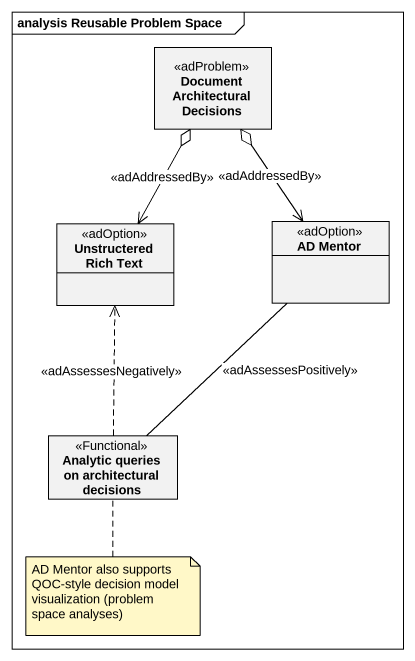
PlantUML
@startuml
mainframe analysis Reusable Problem Space
hide circle
hide empty members
class "Document Architectural Decisions" as Document_Architectural <<adProblem>>
class "Unstructered Rich Text" as Unstructered_Rich_Text <<adOption>>
class "AD Mentor" as AD_Mentor <<adOption>>
class "Analytic queries on architectural decisions" as Analytic_queries_on <<Functional>>
Document_Architectural o--> Unstructered_Rich_Text : <<adAddressedBy>>
Document_Architectural o--> AD_Mentor : <<adAddressedBy>>
Analytic_queries_on .up.> Unstructered_Rich_Text : <<adAssessesNegatively>>
Analytic_queries_on -up- AD_Mentor : <<adAssessesPositively>>
note bottom of Analytic_queries_on : AD Mentor also supports QOC-style decision model visualization (problem space analyses)
@enduml
